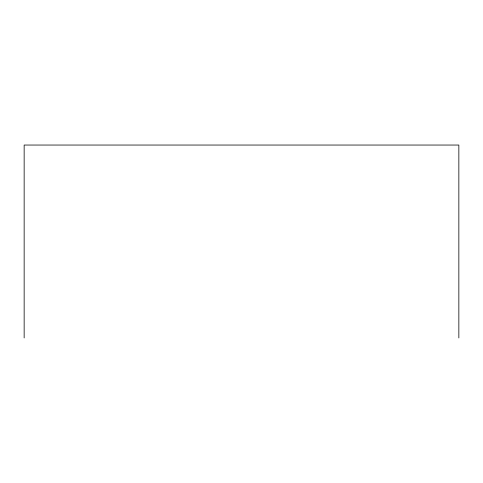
<?xml version="1.0" encoding="UTF-8"?>
<svg xmlns="http://www.w3.org/2000/svg" width="483" height="483" viewBox="0 0 483 483"><rect width="100%" height="100%" fill="white"/><g stroke="black" fill="none" stroke-linecap="round" stroke-linejoin="round"><path stroke-width="0.72" d="M458.85 337.955L458.85 145.045L24.15 145.045L24.15 337.955"/></g></svg>
